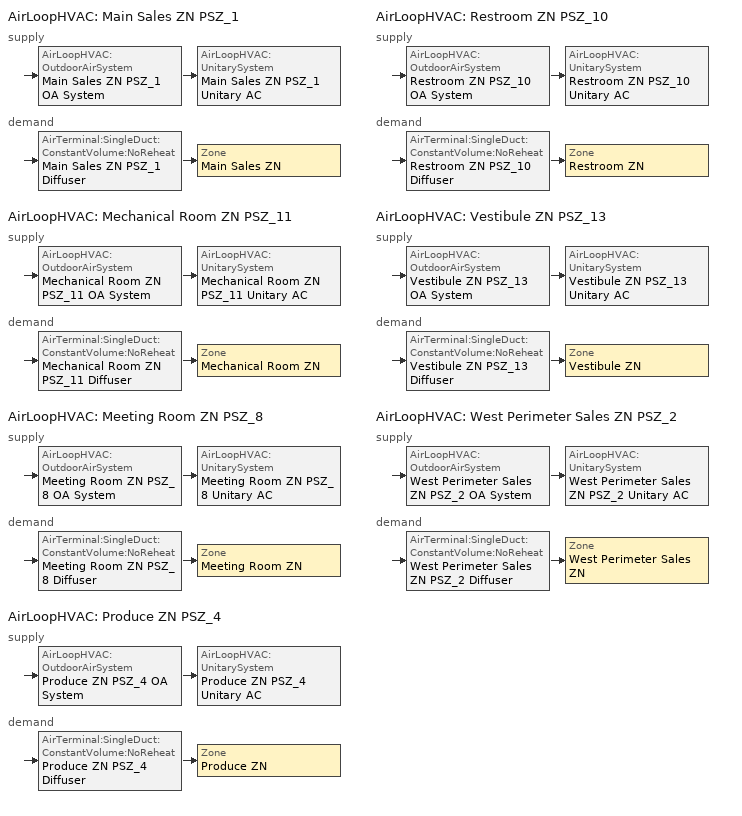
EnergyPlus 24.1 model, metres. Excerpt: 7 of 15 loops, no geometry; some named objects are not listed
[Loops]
AirLoopHVAC 'Main Sales ZN PSZ_1'
 supply: AirLoopHVAC:OutdoorAirSystem 'Main Sales ZN PSZ_1 OA System' > AirLoopHVAC:UnitarySystem 'Main Sales ZN PSZ_1 Unitary AC'
 demand: AirTerminal:SingleDuct:ConstantVolume:NoReheat 'Main Sales ZN PSZ_1 Diffuser' > Zone 'Main Sales ZN'
AirLoopHVAC 'Mechanical Room ZN PSZ_11'
 supply: AirLoopHVAC:OutdoorAirSystem 'Mechanical Room ZN PSZ_11 OA System' > AirLoopHVAC:UnitarySystem 'Mechanical Room ZN PSZ_11 Unitary AC'
 demand: AirTerminal:SingleDuct:ConstantVolume:NoReheat 'Mechanical Room ZN PSZ_11 Diffuser' > Zone 'Mechanical Room ZN'
AirLoopHVAC 'Meeting Room ZN PSZ_8'
 supply: AirLoopHVAC:OutdoorAirSystem 'Meeting Room ZN PSZ_8 OA System' > AirLoopHVAC:UnitarySystem 'Meeting Room ZN PSZ_8 Unitary AC'
 demand: AirTerminal:SingleDuct:ConstantVolume:NoReheat 'Meeting Room ZN PSZ_8 Diffuser' > Zone 'Meeting Room ZN'
AirLoopHVAC 'Produce ZN PSZ_4'
 supply: AirLoopHVAC:OutdoorAirSystem 'Produce ZN PSZ_4 OA System' > AirLoopHVAC:UnitarySystem 'Produce ZN PSZ_4 Unitary AC'
 demand: AirTerminal:SingleDuct:ConstantVolume:NoReheat 'Produce ZN PSZ_4 Diffuser' > Zone 'Produce ZN'
AirLoopHVAC 'Restroom ZN PSZ_10'
 supply: AirLoopHVAC:OutdoorAirSystem 'Restroom ZN PSZ_10 OA System' > AirLoopHVAC:UnitarySystem 'Restroom ZN PSZ_10 Unitary AC'
 demand: AirTerminal:SingleDuct:ConstantVolume:NoReheat 'Restroom ZN PSZ_10 Diffuser' > Zone 'Restroom ZN'
AirLoopHVAC 'Vestibule ZN PSZ_13'
 supply: AirLoopHVAC:OutdoorAirSystem 'Vestibule ZN PSZ_13 OA System' > AirLoopHVAC:UnitarySystem 'Vestibule ZN PSZ_13 Unitary AC'
 demand: AirTerminal:SingleDuct:ConstantVolume:NoReheat 'Vestibule ZN PSZ_13 Diffuser' > Zone 'Vestibule ZN'
AirLoopHVAC 'West Perimeter Sales ZN PSZ_2'
 supply: AirLoopHVAC:OutdoorAirSystem 'West Perimeter Sales ZN PSZ_2 OA System' > AirLoopHVAC:UnitarySystem 'West Perimeter Sales ZN PSZ_2 Unitary AC'
 demand: AirTerminal:SingleDuct:ConstantVolume:NoReheat 'West Perimeter Sales ZN PSZ_2 Diffuser' > Zone 'West Perimeter Sales ZN'
[ZoneControl:Thermostat] Temperature Difference Between Cutout And Setpoint {deltaC}=0
Name | Zone or ZoneList | Control Type Schedule | Control 1
Main Sales ZN Thermostat | Main Sales ZN | Main Sales ZN Thermostat Schedule | SuperMarket Sales Thermostat 2
Mechanical Room ZN Thermostat | Mechanical Room ZN | Mechanical Room ZN Thermostat Schedule | SuperMarket Elec/MechRoom Thermostat 1
Meeting Room ZN Thermostat | Meeting Room ZN | Meeting Room ZN Thermostat Schedule | SuperMarket Meeting Thermostat 1
Produce ZN Thermostat | Produce ZN | Produce ZN Thermostat Schedule | SuperMarket Produce Thermostat 1
Restroom ZN Thermostat | Restroom ZN | Restroom ZN Thermostat Schedule | SuperMarket Restroom Thermostat 1
Vestibule ZN Thermostat | Vestibule ZN | Vestibule ZN Thermostat Schedule | SuperMarket Vestibule Thermostat 1
West Perimeter Sales ZN Thermostat | West Perimeter Sales ZN | West Perimeter Sales ZN Thermostat Schedule | SuperMarket Sales Thermostat 3
[ThermostatSetpoint:DualSetpoint]
Name | Heating Setpoint Temperature Schedule | Cooling Setpoint Temperature Schedule
SuperMarket Sales Thermostat 2; SuperMarket Elec/MechRoom Thermostat 1; SuperMarket Meeting Thermostat 1; SuperMarket Produce Thermostat 1; SuperMarket Restroom Thermostat 1; SuperMarket Sales Thermostat 3 | SuperMarket HtgSetp | SuperMarket ClgSetp
SuperMarket Vestibule Thermostat 1 | SuperMarket Vestibule HtgSetp | SuperMarket Vestibule ClgSetp
[AirTerminal:SingleDuct:ConstantVolume:NoReheat] Availability Schedule=Always On Discrete; Maximum Air Flow Rate {m3/s}=AutoSize
Main Sales ZN PSZ_1 Diffuser; Mechanical Room ZN PSZ_11 Diffuser; Meeting Room ZN PSZ_8 Diffuser; Produce ZN PSZ_4 Diffuser; Restroom ZN PSZ_10 Diffuser; Vestibule ZN PSZ_13 Diffuser; West Perimeter Sales ZN PSZ_2 Diffuser
[Zone equipment]
Main Sales ZN: Main Sales ZN PSZ_1 Diffuser
Mechanical Room ZN: Mechanical Room ZN PSZ_11 Diffuser
Meeting Room ZN: Meeting Room ZN PSZ_8 Diffuser
Produce ZN: Produce ZN PSZ_4 Diffuser
Restroom ZN: Restroom ZN PSZ_10 Diffuser
Vestibule ZN: Vestibule ZN PSZ_13 Diffuser
West Perimeter Sales ZN: West Perimeter Sales ZN PSZ_2 Diffuser
[Sizing:Zone] Zone Cooling Design Supply Air Temperature Input Method=SupplyAirTemperature; Zone Cooling Design Supply Air Temperature {C}=12.7778; Zone Cooling Design Supply Air Temperature Difference {deltaC}=11.11; Zone Heating Design Supply Air Temperature Input Method=SupplyAirTemperature; Zone Heating Design Supply Air Temperature {C}=50; Zone Heating Design Supply Air Temperature Difference {deltaC}=11.11; Zone Cooling Design Supply Air Humidity Ratio {kgWater/kgDryAir}=0.0085; Zone Heating Design Supply Air Humidity Ratio {kgWater/kgDryAir}=0.008; Cooling Design Air Flow Method=DesignDay; Cooling Design Air Flow Rate {m3/s}=0; Cooling Minimum Air Flow per Zone Floor Area {m3/s-m2}=0.000762; Cooling Minimum Air Flow {m3/s}=0; Cooling Minimum Air Flow Fraction=0; Heating Design Air Flow Method=DesignDay; Heating Design Air Flow Rate {m3/s}=0; Heating Maximum Air Flow per Zone Floor Area {m3/s-m2}=0.002032; Heating Maximum Air Flow {m3/s}=0.141576; Heating Maximum Air Flow Fraction=0.3; Account for Dedicated Outdoor Air System=No; Zone Load Sizing Method=Sensible Load Only No Latent Load; Zone Latent Cooling Design Supply Air Humidity Ratio Input Method=HumidityRatioDifference; Zone Cooling Design Supply Air Humidity Ratio Difference {kgWater/kgDryAir}=0.005; Zone Latent Heating Design Supply Air Humidity Ratio Input Method=HumidityRatioDifference; Zone Humidification Design Supply Air Humidity Ratio Difference {kgWater/kgDryAir}=0.005
Name | Design Specification Outdoor Air Object
Main Sales ZN | Main Sales ZN DSOA Space List
Mechanical Room ZN | Mechanical Room ZN DSOA Space List
Meeting Room ZN | Meeting Room ZN DSOA Space List
Produce ZN | Produce ZN DSOA Space List
Restroom ZN | Restroom ZN DSOA Space List
Vestibule ZN | Vestibule ZN DSOA Space List
West Perimeter Sales ZN | West Perimeter Sales ZN DSOA Space List
[Controller:MechanicalVentilation] Availability Schedule=Always On Discrete; Demand Controlled Ventilation=No; System Outdoor Air Method=ZoneSum
Name | Zone or ZoneList Name 1 | Design Specification Outdoor Air Object Name 1
Controller Mechanical Ventilation 1 | Main Sales ZN | SuperMarket Sales Ventilation
Controller Mechanical Ventilation 11 | Mechanical Room ZN | SuperMarket Elec/MechRoom Ventilation
Controller Mechanical Ventilation 8 | Meeting Room ZN | SuperMarket Meeting Ventilation
Controller Mechanical Ventilation 4 | Produce ZN | SuperMarket Produce Ventilation
Controller Mechanical Ventilation 10 | Restroom ZN | SuperMarket Restroom Ventilation
Controller Mechanical Ventilation 13 | Vestibule ZN | SuperMarket Vestibule Ventilation
Controller Mechanical Ventilation 2 | West Perimeter Sales ZN | SuperMarket Sales Ventilation
[DesignSpecification:OutdoorAir] Outdoor Air Method=Sum; Outdoor Air Flow per Zone {m3/s}=0; Outdoor Air Flow Air Changes per Hour {1/hr}=0
Name | Outdoor Air Flow per Person {m3/s-person} | Outdoor Air Flow per Zone Floor Area {m3/s-m2}
SuperMarket Sales Ventilation; SuperMarket Produce Ventilation | 0 | 0.001524
SuperMarket Elec/MechRoom Ventilation | 0 | 0
SuperMarket Meeting Ventilation | 0.00943895 | 0
SuperMarket Restroom Ventilation | 0 | 0.0052832
SuperMarket Vestibule Ventilation | 0 | 0.000254
[DesignSpecification:OutdoorAir:SpaceList]
Name | Space Name 1 | Space Design Specification Outdoor Air Object Name 1
Main Sales ZN DSOA Space List | Main Sales | SuperMarket Sales Ventilation
Mechanical Room ZN DSOA Space List | Mechanical Room | SuperMarket Elec/MechRoom Ventilation
Meeting Room ZN DSOA Space List | Meeting Room | SuperMarket Meeting Ventilation
Produce ZN DSOA Space List | Produce | SuperMarket Produce Ventilation
Restroom ZN DSOA Space List | Restroom | SuperMarket Restroom Ventilation
Vestibule ZN DSOA Space List | Vestibule | SuperMarket Vestibule Ventilation
West Perimeter Sales ZN DSOA Space List | West Perimeter Sales | SuperMarket Sales Ventilation
[AirLoopHVAC] Design Supply Air Flow Rate {m3/s}=AutoSize; Design Return Air Flow Fraction of Supply Air Flow=1
Main Sales ZN PSZ_1; Mechanical Room ZN PSZ_11; Meeting Room ZN PSZ_8; Produce ZN PSZ_4; Restroom ZN PSZ_10; Vestibule ZN PSZ_13; West Perimeter Sales ZN PSZ_2
[Sizing:System] Type of Load to Size On=Sensible; Design Outdoor Air Flow Rate {m3/s}=Autosize; Central Heating Maximum System Air Flow Ratio=1; Preheat Design Temperature {C}=7.22222; Preheat Design Humidity Ratio {kgWater/kgDryAir}=0.008; Precool Design Temperature {C}=12.7778; Precool Design Humidity Ratio {kgWater/kgDryAir}=0.008; Central Cooling Design Supply Air Temperature {C}=12.7778; Central Heating Design Supply Air Temperature {C}=50; Type of Zone Sum to Use=Coincident; 100% Outdoor Air in Cooling=No; 100% Outdoor Air in Heating=No; Central Cooling Design Supply Air Humidity Ratio {kgWater/kgDryAir}=0.0085; Central Heating Design Supply Air Humidity Ratio {kgWater/kgDryAir}=0.008; Cooling Supply Air Flow Rate Method=DesignDay; Cooling Supply Air Flow Rate {m3/s}=0; Cooling Supply Air Flow Rate Per Floor Area {m3/s-m2}=0.00996765; Cooling Fraction of Autosized Cooling Supply Air Flow Rate=1; Cooling Supply Air Flow Rate Per Unit Cooling Capacity {m3/s-W}=3.94755e-05; Heating Supply Air Flow Rate Method=DesignDay; Heating Supply Air Flow Rate {m3/s}=0; Heating Supply Air Flow Rate Per Floor Area {m3/s-m2}=0.00996765; Heating Fraction of Autosized Heating Supply Air Flow Rate=1; Heating Fraction of Autosized Cooling Supply Air Flow Rate=1; Heating Supply Air Flow Rate Per Unit Heating Capacity {m3/s-W}=3.15882e-05; System Outdoor Air Method=ZoneSum; Zone Maximum Outdoor Air Fraction=1; Cooling Design Capacity Method=CoolingDesignCapacity; Cooling Design Capacity {W}=Autosize; Cooling Design Capacity Per Floor Area {W/m2}=234.7; Fraction of Autosized Cooling Design Capacity=1; Heating Design Capacity Method=HeatingDesignCapacity; Heating Design Capacity {W}=Autosize; Heating Design Capacity Per Floor Area {W/m2}=157; Fraction of Autosized Heating Design Capacity=1; Central Cooling Capacity Control Method=OnOff
Main Sales ZN PSZ_1; Mechanical Room ZN PSZ_11; Meeting Room ZN PSZ_8; Produce ZN PSZ_4; Restroom ZN PSZ_10; Vestibule ZN PSZ_13; West Perimeter Sales ZN PSZ_2
[Controller:OutdoorAir] Minimum Outdoor Air Flow Rate {m3/s}=Autosize; Maximum Outdoor Air Flow Rate {m3/s}=Autosize; Economizer Control Type=NoEconomizer; Economizer Control Action Type=ModulateFlow; Economizer Maximum Limit Dry-Bulb Temperature {C}=28; Economizer Maximum Limit Enthalpy {J/kg}=64000; Lockout Type=LockoutWithCompressor; Minimum Limit Type=FixedMinimum; Minimum Outdoor Air Schedule=Always On Discrete; High Humidity Control=No; Control High Indoor Humidity Based on Outdoor Humidity Ratio=Yes; Heat Recovery Bypass Control Type=BypassWhenWithinEconomizerLimits; Economizer Operation Staging=InterlockedWithMechanicalCooling
Name | Mechanical Ventilation Controller
Main Sales ZN PSZ_1 OA System Controller | Controller Mechanical Ventilation 1
Mechanical Room ZN PSZ_11 OA System Controller | Controller Mechanical Ventilation 11
Meeting Room ZN PSZ_8 OA System Controller | Controller Mechanical Ventilation 8
Produce ZN PSZ_4 OA System Controller | Controller Mechanical Ventilation 4
Restroom ZN PSZ_10 OA System Controller | Controller Mechanical Ventilation 10
Vestibule ZN PSZ_13 OA System Controller | Controller Mechanical Ventilation 13
West Perimeter Sales ZN PSZ_2 OA System Controller | Controller Mechanical Ventilation 2
[SetpointManager:MixedAir] Control Variable=Temperature
Name | Setpoint Node or NodeList
Main Sales ZN PSZ_1 Mixed Air Node OS Default SPM | Main Sales ZN PSZ_1 Mixed Air Node
Mechanical Room ZN PSZ_11 Mixed Air Node OS Default SPM | Mechanical Room ZN PSZ_11 Mixed Air Node
Meeting Room ZN PSZ_8 Mixed Air Node OS Default SPM | Meeting Room ZN PSZ_8 Mixed Air Node
Produce ZN PSZ_4 Mixed Air Node OS Default SPM | Produce ZN PSZ_4 Mixed Air Node
Restroom ZN PSZ_10 Mixed Air Node OS Default SPM | Restroom ZN PSZ_10 Mixed Air Node
Vestibule ZN PSZ_13 Mixed Air Node OS Default SPM | Vestibule ZN PSZ_13 Mixed Air Node
West Perimeter Sales ZN PSZ_2 Mixed Air Node OS Default SPM | West Perimeter Sales ZN PSZ_2 Mixed Air Node
[AirLoopHVAC:UnitarySystem] Control Type=Load; Dehumidification Control Type=None; Availability Schedule=SuperMarket HVACOperationSchd; Fan Placement=DrawThrough; Supply Air Fan Operating Mode Schedule=SuperMarket HVACOperationSchd; DX Heating Coil Sizing Ratio=1; Use DOAS DX Cooling Coil=No; Minimum Supply Air Temperature {C}=2; Latent Load Control=SensibleOnlyLoadControl; Cooling Supply Air Flow Rate Method=SupplyAirFlowRate; Cooling Supply Air Flow Rate {m3/s}=Autosize; Heating Supply Air Flow Rate Method=SupplyAirFlowRate; Heating Supply Air Flow Rate {m3/s}=Autosize; No Load Supply Air Flow Rate Method=None; No Load Supply Air Flow Rate Control Set To Low Speed=Yes; Maximum Supply Air Temperature {C}=80; Maximum Outdoor Dry-Bulb Temperature for Supplemental Heater Operation {C}=21; Ancillary On-Cycle Electric Power {W}=0; Ancillary Off-Cycle Electric Power {W}=0
Name | Controlling Zone or Thermostat Location | Supply Fan | Heating Coil | Cooling Coil | Supplemental Heating Coil
Main Sales ZN PSZ_1 Unitary AC | Main Sales ZN | Main Sales ZN PSZ_1 Fan | Main Sales ZN PSZ_1 Gas Htg Coil | Main Sales ZN PSZ_1 2spd DX AC Clg Coil 642kBtu/hr 9.3EER | Main Sales ZN PSZ_1 Electric Backup Htg Coil
Mechanical Room ZN PSZ_11 Unitary AC | Mechanical Room ZN | Mechanical Room ZN PSZ_11 Fan | Mechanical Room ZN PSZ_11 Gas Htg Coil | Mechanical Room ZN PSZ_11 2spd DX AC Clg Coil 10kBtu/hr 9.7SEER | Mechanical Room ZN PSZ_11 Electric Backup Htg Coil
Meeting Room ZN PSZ_8 Unitary AC | Meeting Room ZN | Meeting Room ZN PSZ_8 Fan | Meeting Room ZN PSZ_8 Gas Htg Coil | Meeting Room ZN PSZ_8 2spd DX AC Clg Coil 30kBtu/hr 9.7SEER | Meeting Room ZN PSZ_8 Electric Backup Htg Coil
Produce ZN PSZ_4 Unitary AC | Produce ZN | Produce ZN PSZ_4 Fan | Produce ZN PSZ_4 Gas Htg Coil | Produce ZN PSZ_4 2spd DX AC Clg Coil 278kBtu/hr 9.3EER | Produce ZN PSZ_4 Electric Backup Htg Coil
Restroom ZN PSZ_10 Unitary AC | Restroom ZN | Restroom ZN PSZ_10 Fan | Restroom ZN PSZ_10 Gas Htg Coil | Restroom ZN PSZ_10 2spd DX AC Clg Coil 28kBtu/hr 9.7SEER | Restroom ZN PSZ_10 Electric Backup Htg Coil
Vestibule ZN PSZ_13 Unitary AC | Vestibule ZN | Vestibule ZN PSZ_13 Fan | Vestibule ZN PSZ_13 Gas Htg Coil | Vestibule ZN PSZ_13 2spd DX AC Clg Coil 1kBtu/hr 9.7SEER | Vestibule ZN PSZ_13 Electric Backup Htg Coil
West Perimeter Sales ZN PSZ_2 Unitary AC | West Perimeter Sales ZN | West Perimeter Sales ZN PSZ_2 Fan | West Perimeter Sales ZN PSZ_2 Gas Htg Coil | West Perimeter Sales ZN PSZ_2 2spd DX AC Clg Coil 68kBtu/hr 10.1EER | West Perimeter Sales ZN PSZ_2 Electric Backup Htg Coil
[Fan:OnOff] Availability Schedule=Always On Discrete; Maximum Flow Rate {m3/s}=Autosize; Motor In Airstream Fraction=1
Name | Fan Total Efficiency | Pressure Rise {Pa} | Motor Efficiency | Fan Power Ratio Function of Speed Ratio Curve | Fan Efficiency Ratio Function of Speed Ratio Curve
Main Sales ZN PSZ_1 Fan | 0.5915 | 1018.77 | 0.91 | Fan On Off Power Curve | Fan On Off Efficiency Curve
Mechanical Room ZN PSZ_11 Fan | 0.53625 | 622.722 | 0.825 | Fan On Off Power Curve 10 | Fan On Off Efficiency Curve 10
Meeting Room ZN PSZ_8 Fan | 0.53625 | 622.722 | 0.825 | Fan On Off Power Curve 7 | Fan On Off Efficiency Curve 7
Produce ZN PSZ_4 Fan | 0.56875 | 622.722 | 0.875 | Fan On Off Power Curve 3 | Fan On Off Efficiency Curve 3
Restroom ZN PSZ_10 Fan | 0.53625 | 622.722 | 0.825 | Fan On Off Power Curve 9 | Fan On Off Efficiency Curve 9
Vestibule ZN PSZ_13 Fan | 0.53625 | 622.722 | 0.825 | Fan On Off Power Curve 12 | Fan On Off Efficiency Curve 12
West Perimeter Sales ZN PSZ_2 Fan | 0.546 | 622.722 | 0.84 | Fan On Off Power Curve 1 | Fan On Off Efficiency Curve 1
[Coil:Heating:Fuel] Availability Schedule=Always On Discrete; Fuel Type=NaturalGas; Burner Efficiency=0.8; Nominal Capacity {W}=AutoSize; On Cycle Parasitic Electric Load {W}=0; Off Cycle Parasitic Fuel Load {W}=0
Main Sales ZN PSZ_1 Gas Htg Coil; Mechanical Room ZN PSZ_11 Gas Htg Coil; Meeting Room ZN PSZ_8 Gas Htg Coil; Produce ZN PSZ_4 Gas Htg Coil; Restroom ZN PSZ_10 Gas Htg Coil; Vestibule ZN PSZ_13 Gas Htg Coil; West Perimeter Sales ZN PSZ_2 Gas Htg Coil
[Coil:Cooling:DX:TwoSpeed] Availability Schedule=Always On Discrete; High Speed Gross Rated Total Cooling Capacity {W}=Autosize; High Speed Rated Sensible Heat Ratio=Autosize; High Speed Rated Air Flow Rate {m3/s}=Autosize; High Speed Rated Evaporator Fan Power Per Volume Flow Rate 2017 {W/(m3/s)}=773.3; High Speed Rated Evaporator Fan Power Per Volume Flow Rate 2023 {W/(m3/s)}=934.4; Unit Internal Static Air Pressure {Pa}=773.3; Total Cooling Capacity Function of Temperature Curve=CoilClgDXQRatio_fTwbToadbSI; Total Cooling Capacity Function of Flow Fraction Curve=CoilClgDXSnglQRatio_fCFMRatio; Energy Input Ratio Function of Temperature Curve=CoilClgDXEIRRatio_fTwbToadbSI; Energy Input Ratio Function of Flow Fraction Curve=CoilClgDXSnglEIRRatio_fCFMRatio; Part Load Fraction Correlation Curve=CoilClgDXEIRRatio_fQFrac; Low Speed Gross Rated Total Cooling Capacity {W}=Autosize; Low Speed Gross Rated Sensible Heat Ratio=0.69; Low Speed Rated Air Flow Rate {m3/s}=Autosize; Low Speed Rated Evaporator Fan Power Per Volume Flow Rate 2017 {W/(m3/s)}=773.3; Low Speed Rated Evaporator Fan Power Per Volume Flow Rate 2023 {W/(m3/s)}=934.4; Low Speed Total Cooling Capacity Function of Temperature Curve=CoilClgDXQRatio_fTwbToadbSI; Low Speed Energy Input Ratio Function of Temperature Curve=CoilClgDXEIRRatio_fTwbToadbSI; Condenser Type=AirCooled; Minimum Outdoor Dry-Bulb Temperature for Compressor Operation {C}=-25; High Speed Evaporative Condenser Effectiveness=0; High Speed Evaporative Condenser Air Flow Rate {m3/s}=Autosize; High Speed Evaporative Condenser Pump Rated Power Consumption {W}=Autosize; Low Speed Evaporative Condenser Effectiveness=0; Low Speed Evaporative Condenser Air Flow Rate {m3/s}=Autosize; Low Speed Evaporative Condenser Pump Rated Power Consumption {W}=Autosize; Basin Heater Capacity {W/K}=10; Basin Heater Setpoint Temperature {C}=2
Name | High Speed Gross Rated Cooling COP {W/W} | Low Speed Gross Rated Cooling COP {W/W}
Main Sales ZN PSZ_1 2spd DX AC Clg Coil 642kBtu/hr 9.3EER; Produce ZN PSZ_4 2spd DX AC Clg Coil 278kBtu/hr 9.3EER | 3.23281 | 3.23281
Mechanical Room ZN PSZ_11 2spd DX AC Clg Coil 10kBtu/hr 9.7SEER; Meeting Room ZN PSZ_8 2spd DX AC Clg Coil 30kBtu/hr 9.7SEER; Restroom ZN PSZ_10 2spd DX AC Clg Coil 28kBtu/hr 9.7SEER; Vestibule ZN PSZ_13 2spd DX AC Clg Coil 1kBtu/hr 9.7SEER | 3.14722 | 3.14722
West Perimeter Sales ZN PSZ_2 2spd DX AC Clg Coil 68kBtu/hr 10.1EER | 3.49917 | 3.49917
[Coil:Heating:Electric] Availability Schedule=Always On Discrete; Efficiency=1; Nominal Capacity {W}=Autosize
Main Sales ZN PSZ_1 Electric Backup Htg Coil; Mechanical Room ZN PSZ_11 Electric Backup Htg Coil; Meeting Room ZN PSZ_8 Electric Backup Htg Coil; Produce ZN PSZ_4 Electric Backup Htg Coil; Restroom ZN PSZ_10 Electric Backup Htg Coil; Vestibule ZN PSZ_13 Electric Backup Htg Coil; West Perimeter Sales ZN PSZ_2 Electric Backup Htg Coil
[SetpointManager:SingleZone:Reheat] Control Variable=Temperature; Minimum Supply Air Temperature {C}=12.7778; Maximum Supply Air Temperature {C}=50
Name | Control Zone | Setpoint Node or NodeList
Main Sales ZN Setpoint Manager SZ Reheat | Main Sales ZN | Main Sales ZN PSZ_1 Supply Outlet Node
Mechanical Room ZN Setpoint Manager SZ Reheat | Mechanical Room ZN | Mechanical Room ZN PSZ_11 Supply Outlet Node
Meeting Room ZN Setpoint Manager SZ Reheat | Meeting Room ZN | Meeting Room ZN PSZ_8 Supply Outlet Node
Produce ZN Setpoint Manager SZ Reheat | Produce ZN | Produce ZN PSZ_4 Supply Outlet Node
Restroom ZN Setpoint Manager SZ Reheat | Restroom ZN | Restroom ZN PSZ_10 Supply Outlet Node
Vestibule ZN Setpoint Manager SZ Reheat | Vestibule ZN | Vestibule ZN PSZ_13 Supply Outlet Node
West Perimeter Sales ZN Setpoint Manager SZ Reheat | West Perimeter Sales ZN | West Perimeter Sales ZN PSZ_2 Supply Outlet Node
[Refrigeration:System] Minimum Condensing Temperature {C}=21; Refrigeration System Working Fluid Type=R404a; Suction Temperature Control Type=ConstantSuctionTemperature; Sum UA Suction Piping {W/K}=0; Suction Piping Zone=Main Sales ZN; Number of Compressor Stages=1; Intercooler Type=None; Shell-and-Coil Intercooler Effectiveness=0.8
Name | Refrigerated Case or Walkin or CaseAndWalkInList | Refrigeration Condenser | Compressor or CompressorList
Rack A | Rack A Case and Walkin List | Refrigeration Condenser Air Cooled 1 | Rack A Compressor List
Rack B | Rack B Case and Walkin List | Refrigeration Condenser Air Cooled 2 | Rack B Compressor List
Rack C | Rack C Case and Walkin List | Refrigeration Condenser Air Cooled 3 | Rack C Compressor List
Rack D | Rack D Case and Walkin List | Refrigeration Condenser Air Cooled 4 | Rack D Compressor List
[Refrigeration:Case] Availability Schedule=Always On Discrete; Zone=Main Sales ZN; Rated Ambient Temperature {C}=23.8889; Rated Ambient Relative Humidity {percent}=55; Rated Runtime Fraction=0.85; Case Lighting Schedule=Always On; Fraction of Lighting Energy to Case=0.5; Minimum Anti-Sweat Heater Power per Unit Length {W/m}=0; Humidity at Zero Anti-Sweat Heater Energy {percent}=0; Case Height {m}=1.5; Fraction of Anti-Sweat Heater Energy to Case=0.7; Under Case HVAC Return Air Fraction=0; Average Refrigerant Charge Inventory {kg/m}=0
Name | Rated Total Cooling Capacity per Unit Length {W/m} | Rated Latent Heat Ratio | Case Length {m} | Case Operating Temperature {C} | Latent Case Credit Curve Type | Latent Case Credit Curve | Standard Case Fan Power per Unit Length {W/m} | Operating Case Fan Power per Unit Length {W/m} | Standard Case Lighting Power per Unit Length {W/m} | Installed Case Lighting Power per Unit Length {W/m} | Case Anti-Sweat Heater Power per Unit Length {W/m} | Anti-Sweat Heater Control Type | Case Defrost Power per Unit Length {W/m} | Case Defrost Type | Case Defrost Schedule | Case Defrost Drip-Down Schedule | Defrost Energy Correction Curve Type | Defrost Energy Correction Curve | Case Credit Fraction Schedule | Design Evaporator Temperature or Brine Inlet Temperature {C}
Ice Cream Reach-Ins | 617.4 | 0.1 | 43.8 | -23.9 | DewpointMethod | Glass Door Latent Curve Case | 70.21 | 70.21 | 99.08 | 99.08 | 286.7 | Constant | 1221.5 | ElectricwithTemperatureTermination | Refrigeration Defrost Schedule 001 | Refrigeration Defrost DripDown Schedule 001 | DewpointMethod | Glass Door Defrost Curve | Refrigeration Case Credit Schedule | -27.4
Ice Cream Coffins | 695.2 | 0.2 | 2.4 | -26.1 | DewpointMethod | Coffin Latent Curve Case | 23.6 | 23.6 | 0 | 0 | 254.6 | Constant | 1430.4 | ElectricwithTemperatureTermination | Refrigeration Defrost Schedule 002 | Refrigeration Defrost DripDown Schedule 002 | DewpointMethod | Coffin Defrost Curve | Refrigeration Case Credit Schedule 1 | -30
Frozen Food Reach-Ins | 583.7 | 0.1 | 41.4 | -20 | DewpointMethod | Glass Door Latent Curve Case | 70.21 | 70.21 | 99.08 | 99.08 | 286.7 | Constant | 1221.5 | ElectricwithTemperatureTermination | Refrigeration Defrost Schedule 003 | Refrigeration Defrost Schedule 003 | DewpointMethod | Glass Door Defrost Curve | Refrigeration Case Credit Schedule 2 | -23.5
Deli Cases | 410 | 0 | 25.5 | -2.9 | DewpointMethod | Glass Door Latent Curve Case | 50.85 | 50.85 | 0 | 0 | 63.6 | Constant | 856.3 | ElectricwithTemperatureTermination | Refrigeration Defrost Schedule 004 | Refrigeration Defrost DripDown Schedule 004 | DewpointMethod | Glass Door Defrost Curve | Refrigeration Case Credit Schedule 3 | -6.4
Dairy Cases | 1382.28 | 0.3 | 7.29996 | 0.6 | CaseTemperatureMethod | Open Latent Curve Case | 42.98 | 42.98 | 72.51 | 72.51 | 0 | None | 0 | OffCycle | Refrigeration Defrost Dummy schedule | Refrigeration Defrost Dummy schedule | None |  | Refrigeration Case Credit Schedule 4 | -3.9
Dairy_Meat Cases | 1437.6 | 0.3 | 18.3002 | 0.6 | DewpointMethod | Open Latent Curve Case | 42.98 | 42.98 | 72.51 | 72.51 | 0 | None | 0 | OffCycle | Refrigeration Defrost Dummy schedule | Refrigeration Defrost Dummy schedule | None |  | Refrigeration Case Credit Schedule 5 | -3.9
Meat_Cases | 1437.6 | 0.3 | 18.3002 | 0.6 | DewpointMethod | Open Latent Curve Case | 42.98 | 42.98 | 72.51 | 72.51 | 0 | None | 0 | OffCycle | Refrigeration Defrost Dummy schedule | Refrigeration Defrost Dummy schedule | None |  | Refrigeration Case Credit Schedule 6 | -3.9
Service Meat Cases | 808 | 0.1 | 6.099048 | -2.9 | DewpointMethod | Glass Door Latent Curve Case | 31.82 | 31.82 | 71.52 | 71.52 | 63.6 | Constant | 0 | OffCycle | Refrigeration Defrost Dummy schedule | Refrigeration Defrost Dummy schedule | None |  | Refrigeration Case Credit Schedule 7 | -6.4
Beverage Cases | 1437.6 | 0.3 | 4.901184 | 0.6 | DewpointMethod | Open Latent Curve Case | 42.98 | 42.98 | 72.51 | 72.51 | 0 | None | 0 | OffCycle | Refrigeration Defrost Dummy schedule | Refrigeration Defrost Dummy schedule | None |  | Refrigeration Case Credit Schedule 8 | -3.9
Service Deli Cases | 808 | 0.1 | 13.4 | -2.9 | DewpointMethod | Glass Door Latent Curve Case | 31.82 | 31.82 | 71.52 | 71.52 | 63.6 | Constant | 0 | OffCycle | Refrigeration Defrost Dummy schedule | Refrigeration Defrost Dummy schedule | None |  | Refrigeration Case Credit Schedule 9 | -27.4
Salad Cases | 1437.6 | 0.3 | 14.59992 | 0.6 | DewpointMethod | Open Latent Curve Case | 42.98 | 42.98 | 72.51 | 72.51 | 0 | None | 0 | OffCycle | Refrigeration Defrost Dummy schedule | Refrigeration Defrost Dummy schedule | None |  | Refrigeration Case Credit Schedule 10 | -3.9
Produce Islands | 410 | 0.2 | 18.3 | -2.9 | DewpointMethod | Coffin Latent Curve Case | 50.85 | 50.85 | 0 | 0 | 63.6 | None | 856.3 | ElectricwithTemperatureTermination | Refrigeration Defrost Schedule 005 | Refrigeration Defrost DripDown Schedule 005 | DewpointMethod | Coffin Defrost Curve | Refrigeration Case Credit Schedule 11 | -6.4
Floral Cases | 1437.6 | 0.3 | 3.700272 | 0.6 | DewpointMethod | Open Latent Curve Case | 42.98 | 42.98 | 72.51 | 72.51 | 0 | None | 0 | OffCycle | Refrigeration Defrost Dummy schedule | Refrigeration Defrost Dummy schedule | None |  | Refrigeration Case Credit Schedule 12 | -3.9
Service Bakery Cases | 808 | 0.1 | 2.398776 | -2.9 | DewpointMethod | Glass Door Latent Curve Case | 31.82 | 31.82 | 71.52 | 71.52 | 63.6 | None | 0 | OffCycle | Refrigeration Defrost Dummy schedule | Refrigeration Defrost Dummy schedule | None |  | Refrigeration Case Credit Schedule 13 | -6.4
Prepared Foods Cases | 1437.6 | 0.3 | 16.9987 | 0.6 | DewpointMethod | Open Latent Curve Case | 42.98 | 42.98 | 72.51 | 72.51 | 0 | None | 0 | OffCycle | Refrigeration Defrost Dummy schedule | Refrigeration Defrost Dummy schedule | None |  | Refrigeration Case Credit Schedule 14 | -3.9
[Refrigeration:Condenser:AirCooled] Rated Subcooling Temperature Difference {deltaC}=0; Condenser Fan Speed Control Type=Fixed; Condenser Refrigerant Operating Charge Inventory {kg}=0; Condensate Receiver Refrigerant Inventory {kg}=0; Condensate Piping Refrigerant Inventory {kg}=0
Name | Rated Effective Total Heat Rejection Rate Curve | Rated Fan Power {W}
Refrigeration Condenser Air Cooled 1 | Curve Linear 1 | 4102.91
Refrigeration Condenser Air Cooled 2 | Curve Linear 2 | 2962.15
Refrigeration Condenser Air Cooled 3 | Curve Linear 3 | 5552.66
Refrigeration Condenser Air Cooled 4 | Curve Linear 4 | 9401.07
[Refrigeration:CompressorList]
Name | Refrigeration Compressor Name 1 | Refrigeration Compressor Name 2 | Refrigeration Compressor Name 3 | Refrigeration Compressor Name 4 | Refrigeration Compressor Name 5 | Refrigeration Compressor Name 6 | Refrigeration Compressor Name 7 | Refrigeration Compressor Name 8 | Refrigeration Compressor Name 9 | Refrigeration Compressor Name 10 | Refrigeration Compressor Name 11 | Refrigeration Compressor Name 12 | Refrigeration Compressor Name 13 | Refrigeration Compressor Name 14 | Refrigeration Compressor Name 15 | Refrigeration Compressor Name 16 | Refrigeration Compressor Name 17 | Refrigeration Compressor Name 18 | Refrigeration Compressor Name 19 | Refrigeration Compressor Name 20
Rack A Compressor List | Refrigeration Compressor 1 | Refrigeration Compressor 2 | Refrigeration Compressor 3 | Refrigeration Compressor 4 | Refrigeration Compressor 5 | Refrigeration Compressor 6 | Refrigeration Compressor 7 | Refrigeration Compressor 8 | Refrigeration Compressor 9 | Refrigeration Compressor 10 | Refrigeration Compressor 11 | Refrigeration Compressor 12 | Refrigeration Compressor 13 | Refrigeration Compressor 14 | Refrigeration Compressor 15 | Refrigeration Compressor 16 | Refrigeration Compressor 17 | Refrigeration Compressor 18 | Refrigeration Compressor 19 | Refrigeration Compressor 20
Rack B Compressor List | Refrigeration Compressor 21 | Refrigeration Compressor 22 | Refrigeration Compressor 23 | Refrigeration Compressor 24 | Refrigeration Compressor 25 | Refrigeration Compressor 26 | Refrigeration Compressor 27 | Refrigeration Compressor 28 | Refrigeration Compressor 29 | Refrigeration Compressor 30 | Refrigeration Compressor 31 | Refrigeration Compressor 32 | Refrigeration Compressor 33 | Refrigeration Compressor 34 | Refrigeration Compressor 35 | Refrigeration Compressor 36 | Refrigeration Compressor 37 | Refrigeration Compressor 38 | Refrigeration Compressor 39 | Refrigeration Compressor 40
Rack C Compressor List | Refrigeration Compressor 41 | Refrigeration Compressor 42 | Refrigeration Compressor 43 | Refrigeration Compressor 44 | Refrigeration Compressor 45 | Refrigeration Compressor 46 | Refrigeration Compressor 47 | Refrigeration Compressor 48 | Refrigeration Compressor 49 | Refrigeration Compressor 50 | Refrigeration Compressor 51 | Refrigeration Compressor 52 | Refrigeration Compressor 53 | Refrigeration Compressor 54 | Refrigeration Compressor 55 | Refrigeration Compressor 56 | Refrigeration Compressor 57 | Refrigeration Compressor 58 | Refrigeration Compressor 59 | Refrigeration Compressor 60
Rack D Compressor List | Refrigeration Compressor 61 | Refrigeration Compressor 62 | Refrigeration Compressor 63 | Refrigeration Compressor 64 | Refrigeration Compressor 65 | Refrigeration Compressor 66 | Refrigeration Compressor 67 | Refrigeration Compressor 68 | Refrigeration Compressor 69 | Refrigeration Compressor 70 | Refrigeration Compressor 71 | Refrigeration Compressor 72 | Refrigeration Compressor 73 | Refrigeration Compressor 74 | Refrigeration Compressor 75 | Refrigeration Compressor 76 | Refrigeration Compressor 77 | Refrigeration Compressor 78 | Refrigeration Compressor 79 | Refrigeration Compressor 80
[Schedule:Day:Interval]
SuperMarket HtgSetp Default; SuperMarket HtgSetp Winter Design Day: No, 06:00, 15.6, 22:00, 21, 24:00, 15.6
SuperMarket HtgSetp Summer Design Day: No, 24:00, 15.6
SuperMarket ClgSetp Default; SuperMarket ClgSetp Summer Design Day: No, 06:00, 30, 22:00, 24, 24:00, 30
SuperMarket ClgSetp Winter Design Day: No, 24:00, 30
SuperMarket Vestibule HtgSetp Default; SuperMarket Vestibule HtgSetp Winter Design Day: No, 24:00, 7.2
SuperMarket Vestibule ClgSetp Default; SuperMarket Vestibule ClgSetp Summer Design Day; SuperMarket Vestibule ClgSetp Winter Design Day: No, 24:00, 100
Always On Default: No, 24:00, 1
Refrigeration Case Credit Schedule Default; Refrigeration Case Credit Schedule Default 1; Refrigeration Case Credit Schedule Default 10; Refrigeration Case Credit Schedule Default 11; Refrigeration Case Credit Schedule Default 12; Refrigeration Case Credit Schedule Default 13; Refrigeration Case Credit Schedule Default 14; Refrigeration Case Credit Schedule Default 2; Refrigeration Case Credit Schedule Default 3; Refrigeration Case Credit Schedule Default 4; Refrigeration Case Credit Schedule Default 5; Refrigeration Case Credit Schedule Default 6; Refrigeration Case Credit Schedule Default 7; Refrigeration Case Credit Schedule Default 8; Refrigeration Case Credit Schedule Default 9: No, 07:00, 0.2, 21:00, 0.4, 24:00, 0.2
Refrigeration Defrost DripDown Schedule Default 001; Refrigeration Defrost DripDown Schedule Default 002; Refrigeration Defrost DripDown Schedule Default 004; Refrigeration Defrost DripDown Schedule Default 005: No, 06:45, 0, 07:00, 1, 24:00, 0
Refrigeration Defrost Dummy schedule default: No, 24:00, 0
Refrigeration Defrost Schedule Default 001; Refrigeration Defrost Schedule Default 002; Refrigeration Defrost Schedule Default 003; Refrigeration Defrost Schedule Default 004; Refrigeration Defrost Schedule Default 005: No, 06:00, 0, 06:45, 1, 24:00, 0
SuperMarket HVACOperationSchd Default: No, 06:00, 0, 22:00, 1, 24:00, 0
[Schedule:Week:Daily]
SuperMarket HtgSetp Week Rule - Jan1-Dec31: SuperMarket HtgSetp Default, SuperMarket HtgSetp Default, SuperMarket HtgSetp Default, SuperMarket HtgSetp Default, SuperMarket HtgSetp Default, SuperMarket HtgSetp Default, SuperMarket HtgSetp Default, SuperMarket HtgSetp Default, SuperMarket HtgSetp Summer Design Day, SuperMarket HtgSetp Winter Design Day, SuperMarket HtgSetp Default, SuperMarket HtgSetp Default
SuperMarket ClgSetp Week Rule - Jan1-Dec31: SuperMarket ClgSetp Default, SuperMarket ClgSetp Default, SuperMarket ClgSetp Default, SuperMarket ClgSetp Default, SuperMarket ClgSetp Default, SuperMarket ClgSetp Default, SuperMarket ClgSetp Default, SuperMarket ClgSetp Default, SuperMarket ClgSetp Summer Design Day, SuperMarket ClgSetp Winter Design Day, SuperMarket ClgSetp Default, SuperMarket ClgSetp Default
SuperMarket Vestibule HtgSetp Week Rule - Jan1-Dec31: SuperMarket Vestibule HtgSetp Default, SuperMarket Vestibule HtgSetp Default, SuperMarket Vestibule HtgSetp Default, SuperMarket Vestibule HtgSetp Default, SuperMarket Vestibule HtgSetp Default, SuperMarket Vestibule HtgSetp Default, SuperMarket Vestibule HtgSetp Default, SuperMarket Vestibule HtgSetp Default, SuperMarket Vestibule HtgSetp Default, SuperMarket Vestibule HtgSetp Winter Design Day, SuperMarket Vestibule HtgSetp Default, SuperMarket Vestibule HtgSetp Default
SuperMarket Vestibule ClgSetp Week Rule - Jan1-Dec31: SuperMarket Vestibule ClgSetp Default, SuperMarket Vestibule ClgSetp Default, SuperMarket Vestibule ClgSetp Default, SuperMarket Vestibule ClgSetp Default, SuperMarket Vestibule ClgSetp Default, SuperMarket Vestibule ClgSetp Default, SuperMarket Vestibule ClgSetp Default, SuperMarket Vestibule ClgSetp Default, SuperMarket Vestibule ClgSetp Summer Design Day, SuperMarket Vestibule ClgSetp Winter Design Day, SuperMarket Vestibule ClgSetp Default, SuperMarket Vestibule ClgSetp Default
Always On Week Rule - Jan1-Dec31: Always On Default, Always On Default, Always On Default, Always On Default, Always On Default, Always On Default, Always On Default, Always On Default, Always On Default, Always On Default, Always On Default, Always On Default
Refrigeration Case Credit Schedule Week Rule - Jan1-Dec31: Refrigeration Case Credit Schedule Default, Refrigeration Case Credit Schedule Default, Refrigeration Case Credit Schedule Default, Refrigeration Case Credit Schedule Default, Refrigeration Case Credit Schedule Default, Refrigeration Case Credit Schedule Default, Refrigeration Case Credit Schedule Default, Refrigeration Case Credit Schedule Default, Refrigeration Case Credit Schedule Default, Refrigeration Case Credit Schedule Default, Refrigeration Case Credit Schedule Default, Refrigeration Case Credit Schedule Default
Refrigeration Case Credit Schedule 1 Week Rule - Jan1-Dec31: Refrigeration Case Credit Schedule Default 1, Refrigeration Case Credit Schedule Default 1, Refrigeration Case Credit Schedule Default 1, Refrigeration Case Credit Schedule Default 1, Refrigeration Case Credit Schedule Default 1, Refrigeration Case Credit Schedule Default 1, Refrigeration Case Credit Schedule Default 1, Refrigeration Case Credit Schedule Default 1, Refrigeration Case Credit Schedule Default 1, Refrigeration Case Credit Schedule Default 1, Refrigeration Case Credit Schedule Default 1, Refrigeration Case Credit Schedule Default 1
Refrigeration Case Credit Schedule 10 Week Rule - Jan1-Dec31: Refrigeration Case Credit Schedule Default 10, Refrigeration Case Credit Schedule Default 10, Refrigeration Case Credit Schedule Default 10, Refrigeration Case Credit Schedule Default 10, Refrigeration Case Credit Schedule Default 10, Refrigeration Case Credit Schedule Default 10, Refrigeration Case Credit Schedule Default 10, Refrigeration Case Credit Schedule Default 10, Refrigeration Case Credit Schedule Default 10, Refrigeration Case Credit Schedule Default 10, Refrigeration Case Credit Schedule Default 10, Refrigeration Case Credit Schedule Default 10
Refrigeration Case Credit Schedule 11 Week Rule - Jan1-Dec31: Refrigeration Case Credit Schedule Default 11, Refrigeration Case Credit Schedule Default 11, Refrigeration Case Credit Schedule Default 11, Refrigeration Case Credit Schedule Default 11, Refrigeration Case Credit Schedule Default 11, Refrigeration Case Credit Schedule Default 11, Refrigeration Case Credit Schedule Default 11, Refrigeration Case Credit Schedule Default 11, Refrigeration Case Credit Schedule Default 11, Refrigeration Case Credit Schedule Default 11, Refrigeration Case Credit Schedule Default 11, Refrigeration Case Credit Schedule Default 11
Refrigeration Case Credit Schedule 12 Week Rule - Jan1-Dec31: Refrigeration Case Credit Schedule Default 12, Refrigeration Case Credit Schedule Default 12, Refrigeration Case Credit Schedule Default 12, Refrigeration Case Credit Schedule Default 12, Refrigeration Case Credit Schedule Default 12, Refrigeration Case Credit Schedule Default 12, Refrigeration Case Credit Schedule Default 12, Refrigeration Case Credit Schedule Default 12, Refrigeration Case Credit Schedule Default 12, Refrigeration Case Credit Schedule Default 12, Refrigeration Case Credit Schedule Default 12, Refrigeration Case Credit Schedule Default 12
Refrigeration Case Credit Schedule 13 Week Rule - Jan1-Dec31: Refrigeration Case Credit Schedule Default 13, Refrigeration Case Credit Schedule Default 13, Refrigeration Case Credit Schedule Default 13, Refrigeration Case Credit Schedule Default 13, Refrigeration Case Credit Schedule Default 13, Refrigeration Case Credit Schedule Default 13, Refrigeration Case Credit Schedule Default 13, Refrigeration Case Credit Schedule Default 13, Refrigeration Case Credit Schedule Default 13, Refrigeration Case Credit Schedule Default 13, Refrigeration Case Credit Schedule Default 13, Refrigeration Case Credit Schedule Default 13
Refrigeration Case Credit Schedule 14 Week Rule - Jan1-Dec31: Refrigeration Case Credit Schedule Default 14, Refrigeration Case Credit Schedule Default 14, Refrigeration Case Credit Schedule Default 14, Refrigeration Case Credit Schedule Default 14, Refrigeration Case Credit Schedule Default 14, Refrigeration Case Credit Schedule Default 14, Refrigeration Case Credit Schedule Default 14, Refrigeration Case Credit Schedule Default 14, Refrigeration Case Credit Schedule Default 14, Refrigeration Case Credit Schedule Default 14, Refrigeration Case Credit Schedule Default 14, Refrigeration Case Credit Schedule Default 14
Refrigeration Case Credit Schedule 2 Week Rule - Jan1-Dec31: Refrigeration Case Credit Schedule Default 2, Refrigeration Case Credit Schedule Default 2, Refrigeration Case Credit Schedule Default 2, Refrigeration Case Credit Schedule Default 2, Refrigeration Case Credit Schedule Default 2, Refrigeration Case Credit Schedule Default 2, Refrigeration Case Credit Schedule Default 2, Refrigeration Case Credit Schedule Default 2, Refrigeration Case Credit Schedule Default 2, Refrigeration Case Credit Schedule Default 2, Refrigeration Case Credit Schedule Default 2, Refrigeration Case Credit Schedule Default 2
Refrigeration Case Credit Schedule 3 Week Rule - Jan1-Dec31: Refrigeration Case Credit Schedule Default 3, Refrigeration Case Credit Schedule Default 3, Refrigeration Case Credit Schedule Default 3, Refrigeration Case Credit Schedule Default 3, Refrigeration Case Credit Schedule Default 3, Refrigeration Case Credit Schedule Default 3, Refrigeration Case Credit Schedule Default 3, Refrigeration Case Credit Schedule Default 3, Refrigeration Case Credit Schedule Default 3, Refrigeration Case Credit Schedule Default 3, Refrigeration Case Credit Schedule Default 3, Refrigeration Case Credit Schedule Default 3
Refrigeration Case Credit Schedule 4 Week Rule - Jan1-Dec31: Refrigeration Case Credit Schedule Default 4, Refrigeration Case Credit Schedule Default 4, Refrigeration Case Credit Schedule Default 4, Refrigeration Case Credit Schedule Default 4, Refrigeration Case Credit Schedule Default 4, Refrigeration Case Credit Schedule Default 4, Refrigeration Case Credit Schedule Default 4, Refrigeration Case Credit Schedule Default 4, Refrigeration Case Credit Schedule Default 4, Refrigeration Case Credit Schedule Default 4, Refrigeration Case Credit Schedule Default 4, Refrigeration Case Credit Schedule Default 4
Refrigeration Case Credit Schedule 5 Week Rule - Jan1-Dec31: Refrigeration Case Credit Schedule Default 5, Refrigeration Case Credit Schedule Default 5, Refrigeration Case Credit Schedule Default 5, Refrigeration Case Credit Schedule Default 5, Refrigeration Case Credit Schedule Default 5, Refrigeration Case Credit Schedule Default 5, Refrigeration Case Credit Schedule Default 5, Refrigeration Case Credit Schedule Default 5, Refrigeration Case Credit Schedule Default 5, Refrigeration Case Credit Schedule Default 5, Refrigeration Case Credit Schedule Default 5, Refrigeration Case Credit Schedule Default 5
Refrigeration Case Credit Schedule 6 Week Rule - Jan1-Dec31: Refrigeration Case Credit Schedule Default 6, Refrigeration Case Credit Schedule Default 6, Refrigeration Case Credit Schedule Default 6, Refrigeration Case Credit Schedule Default 6, Refrigeration Case Credit Schedule Default 6, Refrigeration Case Credit Schedule Default 6, Refrigeration Case Credit Schedule Default 6, Refrigeration Case Credit Schedule Default 6, Refrigeration Case Credit Schedule Default 6, Refrigeration Case Credit Schedule Default 6, Refrigeration Case Credit Schedule Default 6, Refrigeration Case Credit Schedule Default 6
Refrigeration Case Credit Schedule 7 Week Rule - Jan1-Dec31: Refrigeration Case Credit Schedule Default 7, Refrigeration Case Credit Schedule Default 7, Refrigeration Case Credit Schedule Default 7, Refrigeration Case Credit Schedule Default 7, Refrigeration Case Credit Schedule Default 7, Refrigeration Case Credit Schedule Default 7, Refrigeration Case Credit Schedule Default 7, Refrigeration Case Credit Schedule Default 7, Refrigeration Case Credit Schedule Default 7, Refrigeration Case Credit Schedule Default 7, Refrigeration Case Credit Schedule Default 7, Refrigeration Case Credit Schedule Default 7
Refrigeration Case Credit Schedule 8 Week Rule - Jan1-Dec31: Refrigeration Case Credit Schedule Default 8, Refrigeration Case Credit Schedule Default 8, Refrigeration Case Credit Schedule Default 8, Refrigeration Case Credit Schedule Default 8, Refrigeration Case Credit Schedule Default 8, Refrigeration Case Credit Schedule Default 8, Refrigeration Case Credit Schedule Default 8, Refrigeration Case Credit Schedule Default 8, Refrigeration Case Credit Schedule Default 8, Refrigeration Case Credit Schedule Default 8, Refrigeration Case Credit Schedule Default 8, Refrigeration Case Credit Schedule Default 8
Refrigeration Case Credit Schedule 9 Week Rule - Jan1-Dec31: Refrigeration Case Credit Schedule Default 9, Refrigeration Case Credit Schedule Default 9, Refrigeration Case Credit Schedule Default 9, Refrigeration Case Credit Schedule Default 9, Refrigeration Case Credit Schedule Default 9, Refrigeration Case Credit Schedule Default 9, Refrigeration Case Credit Schedule Default 9, Refrigeration Case Credit Schedule Default 9, Refrigeration Case Credit Schedule Default 9, Refrigeration Case Credit Schedule Default 9, Refrigeration Case Credit Schedule Default 9, Refrigeration Case Credit Schedule Default 9
Refrigeration Defrost DripDown Schedule 001 Week Rule - Jan1-Dec31: Refrigeration Defrost DripDown Schedule Default 001, Refrigeration Defrost DripDown Schedule Default 001, Refrigeration Defrost DripDown Schedule Default 001, Refrigeration Defrost DripDown Schedule Default 001, Refrigeration Defrost DripDown Schedule Default 001, Refrigeration Defrost DripDown Schedule Default 001, Refrigeration Defrost DripDown Schedule Default 001, Refrigeration Defrost DripDown Schedule Default 001, Refrigeration Defrost DripDown Schedule Default 001, Refrigeration Defrost DripDown Schedule Default 001, Refrigeration Defrost DripDown Schedule Default 001, Refrigeration Defrost DripDown Schedule Default 001
Refrigeration Defrost DripDown Schedule 002 Week Rule - Jan1-Dec31: Refrigeration Defrost DripDown Schedule Default 002, Refrigeration Defrost DripDown Schedule Default 002, Refrigeration Defrost DripDown Schedule Default 002, Refrigeration Defrost DripDown Schedule Default 002, Refrigeration Defrost DripDown Schedule Default 002, Refrigeration Defrost DripDown Schedule Default 002, Refrigeration Defrost DripDown Schedule Default 002, Refrigeration Defrost DripDown Schedule Default 002, Refrigeration Defrost DripDown Schedule Default 002, Refrigeration Defrost DripDown Schedule Default 002, Refrigeration Defrost DripDown Schedule Default 002, Refrigeration Defrost DripDown Schedule Default 002
Refrigeration Defrost DripDown Schedule 004 Week Rule - Jan1-Dec31: Refrigeration Defrost DripDown Schedule Default 004, Refrigeration Defrost DripDown Schedule Default 004, Refrigeration Defrost DripDown Schedule Default 004, Refrigeration Defrost DripDown Schedule Default 004, Refrigeration Defrost DripDown Schedule Default 004, Refrigeration Defrost DripDown Schedule Default 004, Refrigeration Defrost DripDown Schedule Default 004, Refrigeration Defrost DripDown Schedule Default 004, Refrigeration Defrost DripDown Schedule Default 004, Refrigeration Defrost DripDown Schedule Default 004, Refrigeration Defrost DripDown Schedule Default 004, Refrigeration Defrost DripDown Schedule Default 004
Refrigeration Defrost DripDown Schedule 005 Week Rule - Jan1-Dec31: Refrigeration Defrost DripDown Schedule Default 005, Refrigeration Defrost DripDown Schedule Default 005, Refrigeration Defrost DripDown Schedule Default 005, Refrigeration Defrost DripDown Schedule Default 005, Refrigeration Defrost DripDown Schedule Default 005, Refrigeration Defrost DripDown Schedule Default 005, Refrigeration Defrost DripDown Schedule Default 005, Refrigeration Defrost DripDown Schedule Default 005, Refrigeration Defrost DripDown Schedule Default 005, Refrigeration Defrost DripDown Schedule Default 005, Refrigeration Defrost DripDown Schedule Default 005, Refrigeration Defrost DripDown Schedule Default 005
Refrigeration Defrost Dummy schedule Week Rule - Jan1-Dec31: Refrigeration Defrost Dummy schedule default, Refrigeration Defrost Dummy schedule default, Refrigeration Defrost Dummy schedule default, Refrigeration Defrost Dummy schedule default, Refrigeration Defrost Dummy schedule default, Refrigeration Defrost Dummy schedule default, Refrigeration Defrost Dummy schedule default, Refrigeration Defrost Dummy schedule default, Refrigeration Defrost Dummy schedule default, Refrigeration Defrost Dummy schedule default, Refrigeration Defrost Dummy schedule default, Refrigeration Defrost Dummy schedule default
Refrigeration Defrost Schedule 001 Week Rule - Jan1-Dec31: Refrigeration Defrost Schedule Default 001, Refrigeration Defrost Schedule Default 001, Refrigeration Defrost Schedule Default 001, Refrigeration Defrost Schedule Default 001, Refrigeration Defrost Schedule Default 001, Refrigeration Defrost Schedule Default 001, Refrigeration Defrost Schedule Default 001, Refrigeration Defrost Schedule Default 001, Refrigeration Defrost Schedule Default 001, Refrigeration Defrost Schedule Default 001, Refrigeration Defrost Schedule Default 001, Refrigeration Defrost Schedule Default 001
Refrigeration Defrost Schedule 002 Week Rule - Jan1-Dec31: Refrigeration Defrost Schedule Default 002, Refrigeration Defrost Schedule Default 002, Refrigeration Defrost Schedule Default 002, Refrigeration Defrost Schedule Default 002, Refrigeration Defrost Schedule Default 002, Refrigeration Defrost Schedule Default 002, Refrigeration Defrost Schedule Default 002, Refrigeration Defrost Schedule Default 002, Refrigeration Defrost Schedule Default 002, Refrigeration Defrost Schedule Default 002, Refrigeration Defrost Schedule Default 002, Refrigeration Defrost Schedule Default 002
Refrigeration Defrost Schedule 003 Week Rule - Jan1-Dec31: Refrigeration Defrost Schedule Default 003, Refrigeration Defrost Schedule Default 003, Refrigeration Defrost Schedule Default 003, Refrigeration Defrost Schedule Default 003, Refrigeration Defrost Schedule Default 003, Refrigeration Defrost Schedule Default 003, Refrigeration Defrost Schedule Default 003, Refrigeration Defrost Schedule Default 003, Refrigeration Defrost Schedule Default 003, Refrigeration Defrost Schedule Default 003, Refrigeration Defrost Schedule Default 003, Refrigeration Defrost Schedule Default 003
Refrigeration Defrost Schedule 004 Week Rule - Jan1-Dec31: Refrigeration Defrost Schedule Default 004, Refrigeration Defrost Schedule Default 004, Refrigeration Defrost Schedule Default 004, Refrigeration Defrost Schedule Default 004, Refrigeration Defrost Schedule Default 004, Refrigeration Defrost Schedule Default 004, Refrigeration Defrost Schedule Default 004, Refrigeration Defrost Schedule Default 004, Refrigeration Defrost Schedule Default 004, Refrigeration Defrost Schedule Default 004, Refrigeration Defrost Schedule Default 004, Refrigeration Defrost Schedule Default 004
Refrigeration Defrost Schedule 005 Week Rule - Jan1-Dec31: Refrigeration Defrost Schedule Default 005, Refrigeration Defrost Schedule Default 005, Refrigeration Defrost Schedule Default 005, Refrigeration Defrost Schedule Default 005, Refrigeration Defrost Schedule Default 005, Refrigeration Defrost Schedule Default 005, Refrigeration Defrost Schedule Default 005, Refrigeration Defrost Schedule Default 005, Refrigeration Defrost Schedule Default 005, Refrigeration Defrost Schedule Default 005, Refrigeration Defrost Schedule Default 005, Refrigeration Defrost Schedule Default 005
SuperMarket HVACOperationSchd Week Rule - Jan1-Dec31: SuperMarket HVACOperationSchd Default, SuperMarket HVACOperationSchd Default, SuperMarket HVACOperationSchd Default, SuperMarket HVACOperationSchd Default, SuperMarket HVACOperationSchd Default, SuperMarket HVACOperationSchd Default, SuperMarket HVACOperationSchd Default, SuperMarket HVACOperationSchd Default, SuperMarket HVACOperationSchd Default, SuperMarket HVACOperationSchd Default, SuperMarket HVACOperationSchd Default, SuperMarket HVACOperationSchd Default
[Schedule:Year]
SuperMarket HtgSetp: SuperMarket HtgSetp Week Rule - Jan1-Dec31, 1, 1, 12, 31
SuperMarket ClgSetp: SuperMarket ClgSetp Week Rule - Jan1-Dec31, 1, 1, 12, 31
SuperMarket Vestibule HtgSetp: SuperMarket Vestibule HtgSetp Week Rule - Jan1-Dec31, 1, 1, 12, 31
SuperMarket Vestibule ClgSetp: SuperMarket Vestibule ClgSetp Week Rule - Jan1-Dec31, 1, 1, 12, 31
Always On: Always On Week Rule - Jan1-Dec31, 1, 1, 12, 31
Refrigeration Case Credit Schedule: Refrigeration Case Credit Schedule Week Rule - Jan1-Dec31, 1, 1, 12, 31
Refrigeration Case Credit Schedule 1: Refrigeration Case Credit Schedule 1 Week Rule - Jan1-Dec31, 1, 1, 12, 31
Refrigeration Case Credit Schedule 10: Refrigeration Case Credit Schedule 10 Week Rule - Jan1-Dec31, 1, 1, 12, 31
Refrigeration Case Credit Schedule 11: Refrigeration Case Credit Schedule 11 Week Rule - Jan1-Dec31, 1, 1, 12, 31
Refrigeration Case Credit Schedule 12: Refrigeration Case Credit Schedule 12 Week Rule - Jan1-Dec31, 1, 1, 12, 31
Refrigeration Case Credit Schedule 13: Refrigeration Case Credit Schedule 13 Week Rule - Jan1-Dec31, 1, 1, 12, 31
Refrigeration Case Credit Schedule 14: Refrigeration Case Credit Schedule 14 Week Rule - Jan1-Dec31, 1, 1, 12, 31
Refrigeration Case Credit Schedule 2: Refrigeration Case Credit Schedule 2 Week Rule - Jan1-Dec31, 1, 1, 12, 31
Refrigeration Case Credit Schedule 3: Refrigeration Case Credit Schedule 3 Week Rule - Jan1-Dec31, 1, 1, 12, 31
Refrigeration Case Credit Schedule 4: Refrigeration Case Credit Schedule 4 Week Rule - Jan1-Dec31, 1, 1, 12, 31
Refrigeration Case Credit Schedule 5: Refrigeration Case Credit Schedule 5 Week Rule - Jan1-Dec31, 1, 1, 12, 31
Refrigeration Case Credit Schedule 6: Refrigeration Case Credit Schedule 6 Week Rule - Jan1-Dec31, 1, 1, 12, 31
Refrigeration Case Credit Schedule 7: Refrigeration Case Credit Schedule 7 Week Rule - Jan1-Dec31, 1, 1, 12, 31
Refrigeration Case Credit Schedule 8: Refrigeration Case Credit Schedule 8 Week Rule - Jan1-Dec31, 1, 1, 12, 31
Refrigeration Case Credit Schedule 9: Refrigeration Case Credit Schedule 9 Week Rule - Jan1-Dec31, 1, 1, 12, 31
Refrigeration Defrost DripDown Schedule 001: Refrigeration Defrost DripDown Schedule 001 Week Rule - Jan1-Dec31, 1, 1, 12, 31
Refrigeration Defrost DripDown Schedule 002: Refrigeration Defrost DripDown Schedule 002 Week Rule - Jan1-Dec31, 1, 1, 12, 31
Refrigeration Defrost DripDown Schedule 004: Refrigeration Defrost DripDown Schedule 004 Week Rule - Jan1-Dec31, 1, 1, 12, 31
Refrigeration Defrost DripDown Schedule 005: Refrigeration Defrost DripDown Schedule 005 Week Rule - Jan1-Dec31, 1, 1, 12, 31
Refrigeration Defrost Dummy schedule: Refrigeration Defrost Dummy schedule Week Rule - Jan1-Dec31, 1, 1, 12, 31
Refrigeration Defrost Schedule 001: Refrigeration Defrost Schedule 001 Week Rule - Jan1-Dec31, 1, 1, 12, 31
Refrigeration Defrost Schedule 002: Refrigeration Defrost Schedule 002 Week Rule - Jan1-Dec31, 1, 1, 12, 31
Refrigeration Defrost Schedule 003: Refrigeration Defrost Schedule 003 Week Rule - Jan1-Dec31, 1, 1, 12, 31
Refrigeration Defrost Schedule 004: Refrigeration Defrost Schedule 004 Week Rule - Jan1-Dec31, 1, 1, 12, 31
Refrigeration Defrost Schedule 005: Refrigeration Defrost Schedule 005 Week Rule - Jan1-Dec31, 1, 1, 12, 31
SuperMarket HVACOperationSchd: SuperMarket HVACOperationSchd Week Rule - Jan1-Dec31, 1, 1, 12, 31
[Schedule:Compact]
Main Sales ZN Thermostat Schedule; Mechanical Room ZN Thermostat Schedule; Meeting Room ZN Thermostat Schedule; Produce ZN Thermostat Schedule; Restroom ZN Thermostat Schedule; Vestibule ZN Thermostat Schedule; West Perimeter Sales ZN Thermostat Schedule: Through: 12/31, For: AllDays, Until: 24:00, 4
[Schedule:Constant]
Always On Discrete: Hourly Value=1
[Curve:Exponent] Coefficient1 Constant=1; Coefficient2 Constant=0; Coefficient3 Constant=0; Minimum Value of x {BasedOnField A2}=0; Maximum Value of x {BasedOnField A2}=1
Fan On Off Power Curve; Fan On Off Power Curve 10; Fan On Off Power Curve 7; Fan On Off Power Curve 3; Fan On Off Power Curve 9; Fan On Off Power Curve 12; Fan On Off Power Curve 1
[Curve:Cubic]
Name | Coefficient1 Constant | Coefficient2 x | Coefficient3 x**2 | Coefficient4 x**3 | Minimum Value of x {BasedOnField A2} | Maximum Value of x {BasedOnField A2}
CoilClgDXEIRRatio_fQFrac | 0 | 5.1091 | -8.5515 | 4.4744 | 0.7 | 1
Fan On Off Efficiency Curve; Fan On Off Efficiency Curve 10; Fan On Off Efficiency Curve 7; Fan On Off Efficiency Curve 3; Fan On Off Efficiency Curve 9; Fan On Off Efficiency Curve 12; Fan On Off Efficiency Curve 1 | 1 | 0 | 0 | 0 | 0 | 1
Coffin Defrost Curve; Glass Door Defrost Curve | 0.3475 | 0.0296 | 0.0007 | 3e-05 | -55 | 55
Coffin Latent Curve Case; Glass Door Latent Curve Case | 0.3379 | 0.0309 | 0.0005 | 4e-05 | -55 | 55
Open Latent Curve Case | -0.0187 | 0.0458 | 0.0011 | 5e-05 | -55 | 55
[Curve:Biquadratic] Minimum Value of x {BasedOnField A2}=13.89; Maximum Value of x {BasedOnField A2}=25; Minimum Value of y {BasedOnField A3}=23.89; Maximum Value of y {BasedOnField A3}=46.11; Minimum Curve Output {BasedOnField A4}=0.77
Name | Coefficient1 Constant | Coefficient2 x | Coefficient3 x**2 | Coefficient4 y | Coefficient5 y**2 | Coefficient6 x*y | Maximum Curve Output {BasedOnField A4}
CoilClgDXQRatio_fTwbToadbSI | 0.86779 | 0.014245 | 0.000554 | -0.007569 | 3.2e-05 | -0.000191 | 1.29
CoilClgDXEIRRatio_fTwbToadbSI | 0.116709 | 0.028458 | -0.000411 | 0.021422 | 0.000162 | -0.00068 | 1.33
[Curve:Quadratic]
Name | Coefficient1 Constant | Coefficient2 x | Coefficient3 x**2 | Minimum Value of x {BasedOnField A2} | Maximum Value of x {BasedOnField A2}
CoilClgDXSnglQRatio_fCFMRatio | 0.8 | 0.2 | 0 | 0.5 | 1.5
CoilClgDXSnglEIRRatio_fCFMRatio | 1.156 | -0.1816 | 0.0256 | 0 | 1
[Curve:Linear] Coefficient1 Constant=0; Minimum Value of x {BasedOnField A2}=1.4; Maximum Value of x {BasedOnField A2}=33.3
Name | Coefficient2 x
Curve Linear 1 | 13799.4
Curve Linear 2 | 9180.2
Curve Linear 3 | 19669.8
Curve Linear 4 | 35252.9
